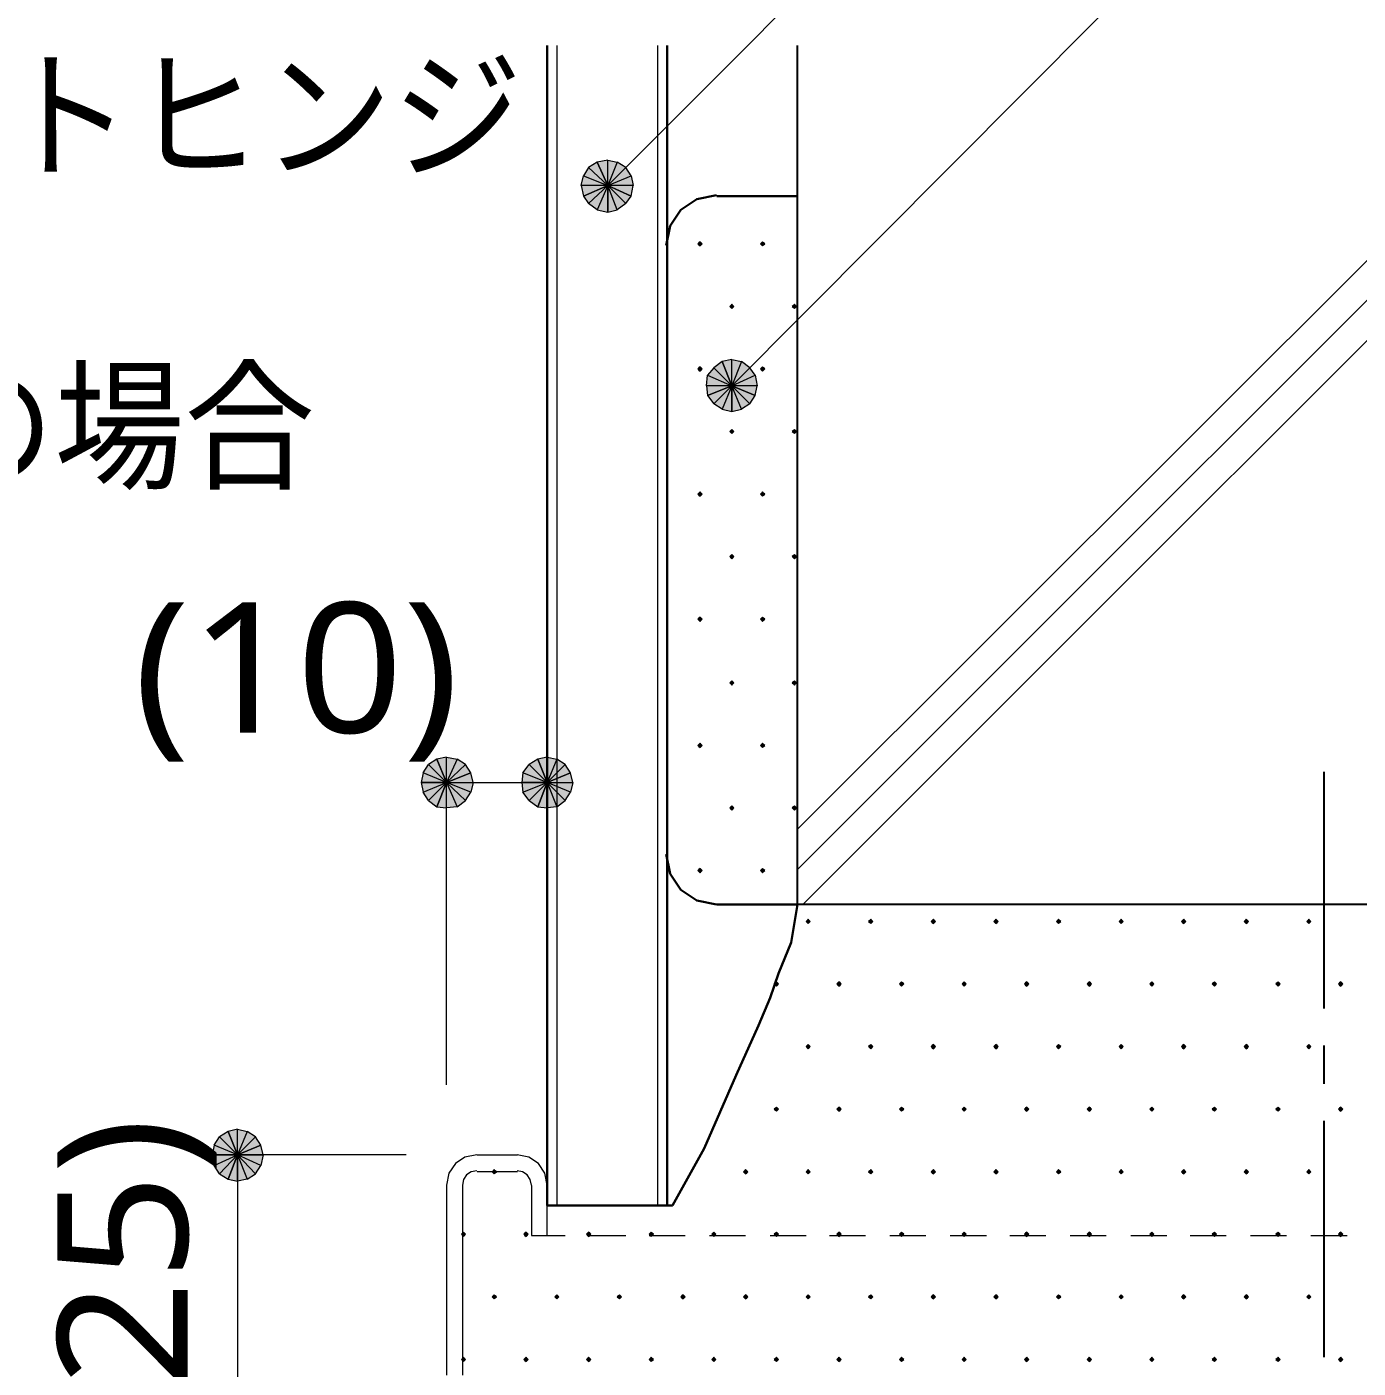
# Model space of a CAD drawing. Header units: millimetres. Extents: x 0 to 420, y 0 to 297.
# Drawn here: x 156.09 to 182.66, y 106.57 to 133.34 of the extents above; entities that cross this region are included whole.
import ezdxf
from ezdxf.enums import TextEntityAlignment as Align

# ---------------------------------------------------------------- set-up
doc = ezdxf.new("R2010")
doc.units = ezdxf.units.MM
doc.styles.add('kst32b', font='NotoSansJP-Variable.ttf')

msp = doc.modelspace()

# ---------------------------------------------------------------- hatches: boundary and pattern name
h = msp.add_hatch(color=7)
h.paths.add_polyline_path([(168.042, 130.535), (167.873, 130.641), (167.682, 130.175), (168.042, 130.535)])
h.paths.add_polyline_path([(167.873, 130.641), (167.682, 130.175), (167.682, 130.683), (167.873, 130.641)])
h.paths.add_polyline_path([(167.682, 130.175), (167.682, 130.683), (167.471, 130.641), (167.682, 130.175)])
h = msp.add_hatch(color=7)
h.paths.add_polyline_path([(167.301, 130.535), (167.196, 130.365), (167.682, 130.175), (167.301, 130.535)])
h.paths.add_polyline_path([(167.196, 130.365), (167.682, 130.175), (167.153, 130.175), (167.196, 130.365)])
h.paths.add_polyline_path([(167.682, 130.175), (167.153, 130.175), (167.196, 129.963), (167.682, 130.175)])
for points in [[(167.471, 130.641), (167.301, 130.535), (167.682, 130.175), (167.471, 130.641)], [(169.524, 129.053), (169.503, 129.032), (169.482, 129.011), (169.503, 128.99), (169.524, 128.968), (169.545, 128.99), (169.566, 129.011), (169.545, 129.032), (169.524, 129.053)], [(170.773, 129.053), (170.752, 129.032), (170.73, 129.011), (170.752, 128.99), (170.773, 128.968), (170.794, 128.99), (170.815, 129.011), (170.794, 129.032), (170.773, 129.053)], [(170.159, 127.804), (170.138, 127.783), (170.117, 127.762), (170.138, 127.741), (170.159, 127.72), (170.18, 127.741), (170.201, 127.762), (170.18, 127.783), (170.159, 127.804)], [(171.408, 127.804), (171.387, 127.783), (171.365, 127.762), (171.387, 127.741), (171.408, 127.72), (171.429, 127.741), (171.45, 127.762), (171.429, 127.783), (171.408, 127.804)], [(169.968, 126.661), (169.799, 126.534), (170.159, 126.175), (169.968, 126.661)], [(169.524, 126.555), (169.503, 126.534), (169.482, 126.513), (169.503, 126.492), (169.524, 126.471), (169.545, 126.492), (169.566, 126.513), (169.545, 126.534), (169.524, 126.555)], [(170.773, 126.555), (170.752, 126.534), (170.73, 126.513), (170.752, 126.492), (170.773, 126.471), (170.794, 126.492), (170.815, 126.513), (170.794, 126.534), (170.773, 126.555)], [(170.159, 125.307), (170.138, 125.285), (170.117, 125.264), (170.138, 125.243), (170.159, 125.222), (170.18, 125.243), (170.201, 125.264), (170.18, 125.285), (170.159, 125.307)], [(171.408, 125.307), (171.387, 125.285), (171.365, 125.264), (171.387, 125.243), (171.408, 125.222), (171.429, 125.243), (171.45, 125.264), (171.429, 125.285), (171.408, 125.307)], [(169.524, 124.058), (169.503, 124.037), (169.482, 124.015), (169.503, 123.994), (169.524, 123.973), (169.545, 123.994), (169.566, 124.015), (169.545, 124.037), (169.524, 124.058)], [(170.773, 124.058), (170.752, 124.037), (170.73, 124.015), (170.752, 123.994), (170.773, 123.973), (170.794, 123.994), (170.815, 124.015), (170.794, 124.037), (170.773, 124.058)], [(170.159, 122.809), (170.138, 122.788), (170.117, 122.767), (170.138, 122.746), (170.159, 122.724), (170.18, 122.746), (170.201, 122.767), (170.18, 122.788), (170.159, 122.809)], [(171.408, 122.809), (171.387, 122.788), (171.365, 122.767), (171.387, 122.746), (171.408, 122.724), (171.429, 122.746), (171.45, 122.767), (171.429, 122.788), (171.408, 122.809)], [(169.524, 121.56), (169.503, 121.539), (169.482, 121.518), (169.503, 121.497), (169.524, 121.475), (169.545, 121.497), (169.566, 121.518), (169.545, 121.539), (169.524, 121.56)], [(170.773, 121.56), (170.752, 121.539), (170.73, 121.518), (170.752, 121.497), (170.773, 121.475), (170.794, 121.497), (170.815, 121.518), (170.794, 121.539), (170.773, 121.56)], [(170.159, 120.29), (170.138, 120.269), (170.117, 120.248), (170.138, 120.227), (170.159, 120.205), (170.18, 120.227), (170.201, 120.248), (170.18, 120.269), (170.159, 120.29)], [(171.408, 120.29), (171.387, 120.269), (171.365, 120.248), (171.387, 120.227), (171.408, 120.205), (171.429, 120.227), (171.45, 120.248), (171.429, 120.269), (171.408, 120.29)], [(169.524, 119.041), (169.503, 119.02), (169.482, 118.999), (169.503, 118.978), (169.524, 118.957), (169.545, 118.978), (169.566, 118.999), (169.545, 119.02), (169.524, 119.041)], [(170.773, 119.041), (170.752, 119.02), (170.73, 118.999), (170.752, 118.978), (170.773, 118.957), (170.794, 118.978), (170.815, 118.999), (170.794, 119.02), (170.773, 119.041)], [(164.952, 118.449), (164.846, 118.618), (164.465, 118.258), (164.952, 118.449)], [(166.942, 118.449), (166.836, 118.618), (166.476, 118.258), (166.942, 118.449)], [(170.159, 117.792), (170.138, 117.771), (170.117, 117.75), (170.138, 117.729), (170.159, 117.708), (170.18, 117.729), (170.201, 117.75), (170.18, 117.771), (170.159, 117.792)], [(171.408, 117.792), (171.387, 117.771), (171.365, 117.75), (171.387, 117.729), (171.408, 117.708), (171.429, 117.729), (171.45, 117.75), (171.429, 117.771), (171.408, 117.792)], [(169.524, 116.544), (169.503, 116.522), (169.482, 116.501), (169.503, 116.48), (169.524, 116.459), (169.545, 116.48), (169.566, 116.501), (169.545, 116.522), (169.524, 116.544)], [(170.773, 116.544), (170.752, 116.522), (170.73, 116.501), (170.752, 116.48), (170.773, 116.459), (170.794, 116.48), (170.815, 116.501), (170.794, 116.522), (170.773, 116.544)], [(171.683, 115.528), (171.662, 115.506), (171.641, 115.485), (171.662, 115.464), (171.683, 115.443), (171.704, 115.464), (171.725, 115.485), (171.704, 115.506), (171.683, 115.528)], [(172.932, 115.528), (172.911, 115.506), (172.889, 115.485), (172.911, 115.464), (172.932, 115.443), (172.953, 115.464), (172.974, 115.485), (172.953, 115.506), (172.932, 115.528)], [(174.18, 115.528), (174.159, 115.506), (174.138, 115.485), (174.159, 115.464), (174.18, 115.443), (174.202, 115.464), (174.223, 115.485), (174.202, 115.506), (174.18, 115.528)], [(175.429, 115.528), (175.408, 115.506), (175.387, 115.485), (175.408, 115.464), (175.429, 115.443), (175.451, 115.464), (175.472, 115.485), (175.451, 115.506), (175.429, 115.528)], [(176.678, 115.528), (176.657, 115.506), (176.636, 115.485), (176.657, 115.464), (176.678, 115.443), (176.699, 115.464), (176.721, 115.485), (176.699, 115.506), (176.678, 115.528)], [(177.927, 115.528), (177.906, 115.506), (177.885, 115.485), (177.906, 115.464), (177.927, 115.443), (177.948, 115.464), (177.969, 115.485), (177.948, 115.506), (177.927, 115.528)], [(179.176, 115.528), (179.155, 115.506), (179.134, 115.485), (179.155, 115.464), (179.176, 115.443), (179.197, 115.464), (179.218, 115.485), (179.197, 115.506), (179.176, 115.528)], [(180.425, 115.528), (180.404, 115.506), (180.382, 115.485), (180.404, 115.464), (180.425, 115.443), (180.446, 115.464), (180.467, 115.485), (180.446, 115.506), (180.425, 115.528)], [(181.674, 115.528), (181.652, 115.506), (181.631, 115.485), (181.652, 115.464), (181.674, 115.443), (181.695, 115.464), (181.716, 115.485), (181.695, 115.506), (181.674, 115.528)], [(171.048, 114.279), (171.027, 114.258), (171.005, 114.237), (171.027, 114.215), (171.048, 114.194), (171.069, 114.215), (171.09, 114.237), (171.069, 114.258), (171.048, 114.279)], [(172.297, 114.279), (172.276, 114.258), (172.254, 114.237), (172.276, 114.215), (172.297, 114.194), (172.318, 114.215), (172.339, 114.237), (172.318, 114.258), (172.297, 114.279)], [(173.546, 114.279), (173.524, 114.258), (173.503, 114.237), (173.524, 114.215), (173.546, 114.194), (173.567, 114.215), (173.588, 114.237), (173.567, 114.258), (173.546, 114.279)], [(174.794, 114.279), (174.773, 114.258), (174.752, 114.237), (174.773, 114.215), (174.794, 114.194), (174.816, 114.215), (174.837, 114.237), (174.816, 114.258), (174.794, 114.279)], [(176.043, 114.279), (176.022, 114.258), (176.001, 114.237), (176.022, 114.215), (176.043, 114.194), (176.064, 114.215), (176.086, 114.237), (176.064, 114.258), (176.043, 114.279)], [(177.292, 114.279), (177.271, 114.258), (177.25, 114.237), (177.271, 114.215), (177.292, 114.194), (177.313, 114.215), (177.334, 114.237), (177.313, 114.258), (177.292, 114.279)], [(178.541, 114.279), (178.52, 114.258), (178.499, 114.237), (178.52, 114.215), (178.541, 114.194), (178.562, 114.215), (178.583, 114.237), (178.562, 114.258), (178.541, 114.279)], [(179.79, 114.279), (179.769, 114.258), (179.747, 114.237), (179.769, 114.215), (179.79, 114.194), (179.811, 114.215), (179.832, 114.237), (179.811, 114.258), (179.79, 114.279)], [(181.06, 114.279), (181.038, 114.258), (181.017, 114.237), (181.038, 114.215), (181.06, 114.194), (181.081, 114.215), (181.102, 114.237), (181.081, 114.258), (181.06, 114.279)], [(182.309, 114.279), (182.287, 114.258), (182.266, 114.237), (182.287, 114.215), (182.309, 114.194), (182.33, 114.215), (182.351, 114.237), (182.33, 114.258), (182.309, 114.279)], [(171.683, 113.03), (171.662, 113.009), (171.641, 112.988), (171.662, 112.966), (171.683, 112.945), (171.704, 112.966), (171.725, 112.988), (171.704, 113.009), (171.683, 113.03)], [(172.932, 113.03), (172.911, 113.009), (172.889, 112.988), (172.911, 112.966), (172.932, 112.945), (172.953, 112.966), (172.974, 112.988), (172.953, 113.009), (172.932, 113.03)], [(174.18, 113.03), (174.159, 113.009), (174.138, 112.988), (174.159, 112.966), (174.18, 112.945), (174.202, 112.966), (174.223, 112.988), (174.202, 113.009), (174.18, 113.03)], [(175.429, 113.03), (175.408, 113.009), (175.387, 112.988), (175.408, 112.966), (175.429, 112.945), (175.451, 112.966), (175.472, 112.988), (175.451, 113.009), (175.429, 113.03)], [(176.678, 113.03), (176.657, 113.009), (176.636, 112.988), (176.657, 112.966), (176.678, 112.945), (176.699, 112.966), (176.721, 112.988), (176.699, 113.009), (176.678, 113.03)], [(177.927, 113.03), (177.906, 113.009), (177.885, 112.988), (177.906, 112.966), (177.927, 112.945), (177.948, 112.966), (177.969, 112.988), (177.948, 113.009), (177.927, 113.03)], [(179.176, 113.03), (179.155, 113.009), (179.134, 112.988), (179.155, 112.966), (179.176, 112.945), (179.197, 112.966), (179.218, 112.988), (179.197, 113.009), (179.176, 113.03)], [(180.425, 113.03), (180.404, 113.009), (180.382, 112.988), (180.404, 112.966), (180.425, 112.945), (180.446, 112.966), (180.467, 112.988), (180.446, 113.009), (180.425, 113.03)], [(181.674, 113.03), (181.652, 113.009), (181.631, 112.988), (181.652, 112.966), (181.674, 112.945), (181.695, 112.966), (181.716, 112.988), (181.695, 113.009), (181.674, 113.03)], [(171.048, 111.781), (171.027, 111.76), (171.005, 111.739), (171.027, 111.718), (171.048, 111.696), (171.069, 111.718), (171.09, 111.739), (171.069, 111.76), (171.048, 111.781)], [(172.297, 111.781), (172.276, 111.76), (172.254, 111.739), (172.276, 111.718), (172.297, 111.696), (172.318, 111.718), (172.339, 111.739), (172.318, 111.76), (172.297, 111.781)], [(173.546, 111.781), (173.524, 111.76), (173.503, 111.739), (173.524, 111.718), (173.546, 111.696), (173.567, 111.718), (173.588, 111.739), (173.567, 111.76), (173.546, 111.781)], [(174.794, 111.781), (174.773, 111.76), (174.752, 111.739), (174.773, 111.718), (174.794, 111.696), (174.816, 111.718), (174.837, 111.739), (174.816, 111.76), (174.794, 111.781)], [(176.043, 111.781), (176.022, 111.76), (176.001, 111.739), (176.022, 111.718), (176.043, 111.696), (176.064, 111.718), (176.086, 111.739), (176.064, 111.76), (176.043, 111.781)], [(177.292, 111.781), (177.271, 111.76), (177.25, 111.739), (177.271, 111.718), (177.292, 111.696), (177.313, 111.718), (177.334, 111.739), (177.313, 111.76), (177.292, 111.781)], [(178.541, 111.781), (178.52, 111.76), (178.499, 111.739), (178.52, 111.718), (178.541, 111.696), (178.562, 111.718), (178.583, 111.739), (178.562, 111.76), (178.541, 111.781)], [(179.79, 111.781), (179.769, 111.76), (179.747, 111.739), (179.769, 111.718), (179.79, 111.696), (179.811, 111.718), (179.832, 111.739), (179.811, 111.76), (179.79, 111.781)], [(181.06, 111.781), (181.038, 111.76), (181.017, 111.739), (181.038, 111.718), (181.06, 111.696), (181.081, 111.718), (181.102, 111.739), (181.081, 111.76), (181.06, 111.781)], [(182.309, 111.781), (182.287, 111.76), (182.266, 111.739), (182.287, 111.718), (182.309, 111.696), (182.33, 111.718), (182.351, 111.739), (182.33, 111.76), (182.309, 111.781)], [(160.761, 111.019), (160.655, 111.188), (160.295, 110.829), (160.761, 111.019)], [(165.418, 110.532), (165.396, 110.511), (165.375, 110.49), (165.396, 110.469), (165.418, 110.448), (165.439, 110.469), (165.46, 110.49), (165.439, 110.511), (165.418, 110.532)], [(170.434, 110.532), (170.413, 110.511), (170.392, 110.49), (170.413, 110.469), (170.434, 110.448), (170.455, 110.469), (170.476, 110.49), (170.455, 110.511), (170.434, 110.532)], [(171.683, 110.532), (171.662, 110.511), (171.641, 110.49), (171.662, 110.469), (171.683, 110.448), (171.704, 110.469), (171.725, 110.49), (171.704, 110.511), (171.683, 110.532)], [(172.932, 110.532), (172.911, 110.511), (172.889, 110.49), (172.911, 110.469), (172.932, 110.448), (172.953, 110.469), (172.974, 110.49), (172.953, 110.511), (172.932, 110.532)], [(174.18, 110.532), (174.159, 110.511), (174.138, 110.49), (174.159, 110.469), (174.18, 110.448), (174.202, 110.469), (174.223, 110.49), (174.202, 110.511), (174.18, 110.532)], [(175.429, 110.532), (175.408, 110.511), (175.387, 110.49), (175.408, 110.469), (175.429, 110.448), (175.451, 110.469), (175.472, 110.49), (175.451, 110.511), (175.429, 110.532)], [(176.678, 110.532), (176.657, 110.511), (176.636, 110.49), (176.657, 110.469), (176.678, 110.448), (176.699, 110.469), (176.721, 110.49), (176.699, 110.511), (176.678, 110.532)], [(177.927, 110.532), (177.906, 110.511), (177.885, 110.49), (177.906, 110.469), (177.927, 110.448), (177.948, 110.469), (177.969, 110.49), (177.948, 110.511), (177.927, 110.532)], [(179.176, 110.532), (179.155, 110.511), (179.134, 110.49), (179.155, 110.469), (179.176, 110.448), (179.197, 110.469), (179.218, 110.49), (179.197, 110.511), (179.176, 110.532)], [(180.425, 110.532), (180.404, 110.511), (180.382, 110.49), (180.404, 110.469), (180.425, 110.448), (180.446, 110.469), (180.467, 110.49), (180.446, 110.511), (180.425, 110.532)], [(181.674, 110.532), (181.652, 110.511), (181.631, 110.49), (181.652, 110.469), (181.674, 110.448), (181.695, 110.469), (181.716, 110.49), (181.695, 110.511), (181.674, 110.532)], [(164.804, 109.284), (164.783, 109.262), (164.761, 109.241), (164.783, 109.22), (164.804, 109.199), (164.825, 109.22), (164.846, 109.241), (164.825, 109.262), (164.804, 109.284)], [(166.053, 109.284), (166.031, 109.262), (166.01, 109.241), (166.031, 109.22), (166.053, 109.199), (166.074, 109.22), (166.095, 109.241), (166.074, 109.262), (166.053, 109.284)], [(167.301, 109.284), (167.28, 109.262), (167.259, 109.241), (167.28, 109.22), (167.301, 109.199), (167.322, 109.22), (167.344, 109.241), (167.322, 109.262), (167.301, 109.284)], [(168.55, 109.284), (168.529, 109.262), (168.508, 109.241), (168.529, 109.22), (168.55, 109.199), (168.571, 109.22), (168.593, 109.241), (168.571, 109.262), (168.55, 109.284)], [(169.799, 109.284), (169.778, 109.262), (169.757, 109.241), (169.778, 109.22), (169.799, 109.199), (169.82, 109.22), (169.841, 109.241), (169.82, 109.262), (169.799, 109.284)], [(171.048, 109.284), (171.027, 109.262), (171.005, 109.241), (171.027, 109.22), (171.048, 109.199), (171.069, 109.22), (171.09, 109.241), (171.069, 109.262), (171.048, 109.284)], [(172.297, 109.284), (172.276, 109.262), (172.254, 109.241), (172.276, 109.22), (172.297, 109.199), (172.318, 109.22), (172.339, 109.241), (172.318, 109.262), (172.297, 109.284)], [(173.546, 109.284), (173.524, 109.262), (173.503, 109.241), (173.524, 109.22), (173.546, 109.199), (173.567, 109.22), (173.588, 109.241), (173.567, 109.262), (173.546, 109.284)], [(174.794, 109.284), (174.773, 109.262), (174.752, 109.241), (174.773, 109.22), (174.794, 109.199), (174.816, 109.22), (174.837, 109.241), (174.816, 109.262), (174.794, 109.284)], [(176.043, 109.284), (176.022, 109.262), (176.001, 109.241), (176.022, 109.22), (176.043, 109.199), (176.064, 109.22), (176.086, 109.241), (176.064, 109.262), (176.043, 109.284)], [(177.292, 109.284), (177.271, 109.262), (177.25, 109.241), (177.271, 109.22), (177.292, 109.199), (177.313, 109.22), (177.334, 109.241), (177.313, 109.262), (177.292, 109.284)], [(178.541, 109.284), (178.52, 109.262), (178.499, 109.241), (178.52, 109.22), (178.541, 109.199), (178.562, 109.22), (178.583, 109.241), (178.562, 109.262), (178.541, 109.284)], [(179.79, 109.284), (179.769, 109.262), (179.747, 109.241), (179.769, 109.22), (179.79, 109.199), (179.811, 109.22), (179.832, 109.241), (179.811, 109.262), (179.79, 109.284)], [(181.06, 109.284), (181.038, 109.262), (181.017, 109.241), (181.038, 109.22), (181.06, 109.199), (181.081, 109.22), (181.102, 109.241), (181.081, 109.262), (181.06, 109.284)], [(182.309, 109.284), (182.287, 109.262), (182.266, 109.241), (182.287, 109.22), (182.309, 109.199), (182.33, 109.22), (182.351, 109.241), (182.33, 109.262), (182.309, 109.284)], [(165.418, 108.035), (165.396, 108.013), (165.375, 107.992), (165.396, 107.971), (165.418, 107.95), (165.439, 107.971), (165.46, 107.992), (165.439, 108.013), (165.418, 108.035)], [(166.666, 108.035), (166.645, 108.013), (166.624, 107.992), (166.645, 107.971), (166.666, 107.95), (166.687, 107.971), (166.709, 107.992), (166.687, 108.013), (166.666, 108.035)], [(167.915, 108.035), (167.894, 108.013), (167.873, 107.992), (167.894, 107.971), (167.915, 107.95), (167.936, 107.971), (167.958, 107.992), (167.936, 108.013), (167.915, 108.035)], [(169.185, 108.035), (169.164, 108.013), (169.143, 107.992), (169.164, 107.971), (169.185, 107.95), (169.206, 107.971), (169.228, 107.992), (169.206, 108.013), (169.185, 108.035)], [(170.434, 108.035), (170.413, 108.013), (170.392, 107.992), (170.413, 107.971), (170.434, 107.95), (170.455, 107.971), (170.476, 107.992), (170.455, 108.013), (170.434, 108.035)], [(171.683, 108.035), (171.662, 108.013), (171.641, 107.992), (171.662, 107.971), (171.683, 107.95), (171.704, 107.971), (171.725, 107.992), (171.704, 108.013), (171.683, 108.035)], [(172.932, 108.035), (172.911, 108.013), (172.889, 107.992), (172.911, 107.971), (172.932, 107.95), (172.953, 107.971), (172.974, 107.992), (172.953, 108.013), (172.932, 108.035)], [(174.18, 108.035), (174.159, 108.013), (174.138, 107.992), (174.159, 107.971), (174.18, 107.95), (174.202, 107.971), (174.223, 107.992), (174.202, 108.013), (174.18, 108.035)], [(175.429, 108.035), (175.408, 108.013), (175.387, 107.992), (175.408, 107.971), (175.429, 107.95), (175.451, 107.971), (175.472, 107.992), (175.451, 108.013), (175.429, 108.035)], [(176.678, 108.035), (176.657, 108.013), (176.636, 107.992), (176.657, 107.971), (176.678, 107.95), (176.699, 107.971), (176.721, 107.992), (176.699, 108.013), (176.678, 108.035)], [(177.927, 108.035), (177.906, 108.013), (177.885, 107.992), (177.906, 107.971), (177.927, 107.95), (177.948, 107.971), (177.969, 107.992), (177.948, 108.013), (177.927, 108.035)], [(179.176, 108.035), (179.155, 108.013), (179.134, 107.992), (179.155, 107.971), (179.176, 107.95), (179.197, 107.971), (179.218, 107.992), (179.197, 108.013), (179.176, 108.035)], [(180.425, 108.035), (180.404, 108.013), (180.382, 107.992), (180.404, 107.971), (180.425, 107.95), (180.446, 107.971), (180.467, 107.992), (180.446, 108.013), (180.425, 108.035)], [(181.674, 108.035), (181.652, 108.013), (181.631, 107.992), (181.652, 107.971), (181.674, 107.95), (181.695, 107.971), (181.716, 107.992), (181.695, 108.013), (181.674, 108.035)], [(164.804, 106.786), (164.783, 106.765), (164.761, 106.743), (164.783, 106.722), (164.804, 106.701), (164.825, 106.722), (164.846, 106.743), (164.825, 106.765), (164.804, 106.786)], [(166.053, 106.786), (166.031, 106.765), (166.01, 106.743), (166.031, 106.722), (166.053, 106.701), (166.074, 106.722), (166.095, 106.743), (166.074, 106.765), (166.053, 106.786)], [(167.301, 106.786), (167.28, 106.765), (167.259, 106.743), (167.28, 106.722), (167.301, 106.701), (167.322, 106.722), (167.344, 106.743), (167.322, 106.765), (167.301, 106.786)], [(168.55, 106.786), (168.529, 106.765), (168.508, 106.743), (168.529, 106.722), (168.55, 106.701), (168.571, 106.722), (168.593, 106.743), (168.571, 106.765), (168.55, 106.786)], [(169.799, 106.786), (169.778, 106.765), (169.757, 106.743), (169.778, 106.722), (169.799, 106.701), (169.82, 106.722), (169.841, 106.743), (169.82, 106.765), (169.799, 106.786)], [(171.048, 106.786), (171.027, 106.765), (171.005, 106.743), (171.027, 106.722), (171.048, 106.701), (171.069, 106.722), (171.09, 106.743), (171.069, 106.765), (171.048, 106.786)], [(172.297, 106.786), (172.276, 106.765), (172.254, 106.743), (172.276, 106.722), (172.297, 106.701), (172.318, 106.722), (172.339, 106.743), (172.318, 106.765), (172.297, 106.786)], [(173.546, 106.786), (173.524, 106.765), (173.503, 106.743), (173.524, 106.722), (173.546, 106.701), (173.567, 106.722), (173.588, 106.743), (173.567, 106.765), (173.546, 106.786)], [(174.794, 106.786), (174.773, 106.765), (174.752, 106.743), (174.773, 106.722), (174.794, 106.701), (174.816, 106.722), (174.837, 106.743), (174.816, 106.765), (174.794, 106.786)], [(176.043, 106.786), (176.022, 106.765), (176.001, 106.743), (176.022, 106.722), (176.043, 106.701), (176.064, 106.722), (176.086, 106.743), (176.064, 106.765), (176.043, 106.786)], [(177.292, 106.786), (177.271, 106.765), (177.25, 106.743), (177.271, 106.722), (177.292, 106.701), (177.313, 106.722), (177.334, 106.743), (177.313, 106.765), (177.292, 106.786)], [(178.541, 106.786), (178.52, 106.765), (178.499, 106.743), (178.52, 106.722), (178.541, 106.701), (178.562, 106.722), (178.583, 106.743), (178.562, 106.765), (178.541, 106.786)], [(179.79, 106.786), (179.769, 106.765), (179.747, 106.743), (179.769, 106.722), (179.79, 106.701), (179.811, 106.722), (179.832, 106.743), (179.811, 106.765), (179.79, 106.786)], [(181.06, 106.786), (181.038, 106.765), (181.017, 106.743), (181.038, 106.722), (181.06, 106.701), (181.081, 106.722), (181.102, 106.743), (181.081, 106.765), (181.06, 106.786)], [(182.309, 106.786), (182.287, 106.765), (182.266, 106.743), (182.287, 106.722), (182.309, 106.701), (182.33, 106.722), (182.351, 106.743), (182.33, 106.765), (182.309, 106.786)]]:
    msp.add_hatch(color=7).paths.add_polyline_path(points)
h = msp.add_hatch(color=7)
h.paths.add_polyline_path([(168.148, 129.963), (168.19, 130.175), (167.682, 130.175), (168.148, 129.963)])
h.paths.add_polyline_path([(168.19, 130.175), (167.682, 130.175), (168.148, 130.365), (168.19, 130.175)])
h.paths.add_polyline_path([(167.682, 130.175), (168.148, 130.365), (168.042, 130.535), (167.682, 130.175)])
h = msp.add_hatch(color=7)
h.paths.add_polyline_path([(167.196, 129.963), (167.301, 129.815), (167.682, 130.175), (167.196, 129.963)])
h.paths.add_polyline_path([(167.301, 129.815), (167.682, 130.175), (167.471, 129.688), (167.301, 129.815)])
h.paths.add_polyline_path([(167.682, 130.175), (167.471, 129.688), (167.682, 129.646), (167.682, 130.175)])
h = msp.add_hatch(color=7)
h.paths.add_polyline_path([(167.682, 129.646), (167.873, 129.688), (167.682, 130.175), (167.682, 129.646)])
h.paths.add_polyline_path([(167.873, 129.688), (167.682, 130.175), (168.042, 129.815), (167.873, 129.688)])
h.paths.add_polyline_path([(167.682, 130.175), (168.042, 129.815), (168.148, 129.963), (167.682, 130.175)])
h = msp.add_hatch(color=7)
h.paths.add_polyline_path([(170.519, 126.534), (170.349, 126.661), (170.159, 126.175), (170.519, 126.534)])
h.paths.add_polyline_path([(170.349, 126.661), (170.159, 126.175), (170.159, 126.704), (170.349, 126.661)])
h.paths.add_polyline_path([(170.159, 126.175), (170.159, 126.704), (169.968, 126.661), (170.159, 126.175)])
h = msp.add_hatch(color=7)
h.paths.add_polyline_path([(169.799, 126.534), (169.672, 126.386), (170.159, 126.175), (169.799, 126.534)])
h.paths.add_polyline_path([(169.672, 126.386), (170.159, 126.175), (169.651, 126.175), (169.672, 126.386)])
h.paths.add_polyline_path([(170.159, 126.175), (169.651, 126.175), (169.672, 125.984), (170.159, 126.175)])
h = msp.add_hatch(color=7)
h.paths.add_polyline_path([(170.625, 125.984), (170.667, 126.175), (170.159, 126.175), (170.625, 125.984)])
h.paths.add_polyline_path([(170.667, 126.175), (170.159, 126.175), (170.625, 126.386), (170.667, 126.175)])
h.paths.add_polyline_path([(170.159, 126.175), (170.625, 126.386), (170.519, 126.534), (170.159, 126.175)])
h = msp.add_hatch(color=7)
h.paths.add_polyline_path([(169.672, 125.984), (169.799, 125.815), (170.159, 126.175), (169.672, 125.984)])
h.paths.add_polyline_path([(169.799, 125.815), (170.159, 126.175), (169.968, 125.709), (169.799, 125.815)])
h.paths.add_polyline_path([(170.159, 126.175), (169.968, 125.709), (170.159, 125.667), (170.159, 126.175)])
h = msp.add_hatch(color=7)
h.paths.add_polyline_path([(170.159, 125.667), (170.349, 125.709), (170.159, 126.175), (170.159, 125.667)])
h.paths.add_polyline_path([(170.349, 125.709), (170.159, 126.175), (170.519, 125.815), (170.349, 125.709)])
h.paths.add_polyline_path([(170.159, 126.175), (170.519, 125.815), (170.625, 125.984), (170.159, 126.175)])
h = msp.add_hatch(color=7)
h.paths.add_polyline_path([(164.275, 118.724), (164.105, 118.618), (164.465, 118.258), (164.275, 118.724)])
h.paths.add_polyline_path([(164.105, 118.618), (164.465, 118.258), (163.999, 118.449), (164.105, 118.618)])
h.paths.add_polyline_path([(164.465, 118.258), (163.999, 118.449), (163.957, 118.258), (164.465, 118.258)])
h = msp.add_hatch(color=7)
h.paths.add_polyline_path([(164.846, 118.618), (164.677, 118.724), (164.465, 118.258), (164.846, 118.618)])
h.paths.add_polyline_path([(164.677, 118.724), (164.465, 118.258), (164.465, 118.766), (164.677, 118.724)])
h.paths.add_polyline_path([(164.465, 118.258), (164.465, 118.766), (164.275, 118.724), (164.465, 118.258)])
h = msp.add_hatch(color=7)
h.paths.add_polyline_path([(166.285, 118.724), (166.116, 118.618), (166.476, 118.258), (166.285, 118.724)])
h.paths.add_polyline_path([(166.116, 118.618), (166.476, 118.258), (165.989, 118.449), (166.116, 118.618)])
h.paths.add_polyline_path([(166.476, 118.258), (165.989, 118.449), (165.968, 118.258), (166.476, 118.258)])
h = msp.add_hatch(color=7)
h.paths.add_polyline_path([(166.836, 118.618), (166.666, 118.724), (166.476, 118.258), (166.836, 118.618)])
h.paths.add_polyline_path([(166.666, 118.724), (166.476, 118.258), (166.476, 118.766), (166.666, 118.724)])
h.paths.add_polyline_path([(166.476, 118.258), (166.476, 118.766), (166.285, 118.724), (166.476, 118.258)])
h = msp.add_hatch(color=7)
h.paths.add_polyline_path([(164.846, 117.898), (164.952, 118.068), (164.465, 118.258), (164.846, 117.898)])
h.paths.add_polyline_path([(164.952, 118.068), (164.465, 118.258), (164.994, 118.258), (164.952, 118.068)])
h.paths.add_polyline_path([(164.465, 118.258), (164.994, 118.258), (164.952, 118.449), (164.465, 118.258)])
h = msp.add_hatch(color=7)
h.paths.add_polyline_path([(166.836, 117.898), (166.942, 118.068), (166.476, 118.258), (166.836, 117.898)])
h.paths.add_polyline_path([(166.942, 118.068), (166.476, 118.258), (166.984, 118.258), (166.942, 118.068)])
h.paths.add_polyline_path([(166.476, 118.258), (166.984, 118.258), (166.942, 118.449), (166.476, 118.258)])
h = msp.add_hatch(color=7)
h.paths.add_polyline_path([(163.957, 118.258), (163.999, 118.068), (164.465, 118.258), (163.957, 118.258)])
h.paths.add_polyline_path([(163.999, 118.068), (164.465, 118.258), (164.105, 117.898), (163.999, 118.068)])
h.paths.add_polyline_path([(164.465, 118.258), (164.105, 117.898), (164.275, 117.771), (164.465, 118.258)])
h = msp.add_hatch(color=7)
h.paths.add_polyline_path([(164.275, 117.771), (164.465, 117.75), (164.465, 118.258), (164.275, 117.771)])
h.paths.add_polyline_path([(164.465, 117.75), (164.465, 118.258), (164.677, 117.771), (164.465, 117.75)])
h.paths.add_polyline_path([(164.465, 118.258), (164.677, 117.771), (164.846, 117.898), (164.465, 118.258)])
h = msp.add_hatch(color=7)
h.paths.add_polyline_path([(165.968, 118.258), (165.989, 118.068), (166.476, 118.258), (165.968, 118.258)])
h.paths.add_polyline_path([(165.989, 118.068), (166.476, 118.258), (166.116, 117.898), (165.989, 118.068)])
h.paths.add_polyline_path([(166.476, 118.258), (166.116, 117.898), (166.285, 117.771), (166.476, 118.258)])
h = msp.add_hatch(color=7)
h.paths.add_polyline_path([(166.285, 117.771), (166.476, 117.75), (166.476, 118.258), (166.285, 117.771)])
h.paths.add_polyline_path([(166.476, 117.75), (166.476, 118.258), (166.666, 117.771), (166.476, 117.75)])
h.paths.add_polyline_path([(166.476, 118.258), (166.666, 117.771), (166.836, 117.898), (166.476, 118.258)])
h = msp.add_hatch(color=7)
h.paths.add_polyline_path([(160.105, 111.294), (159.935, 111.188), (160.295, 110.829), (160.105, 111.294)])
h.paths.add_polyline_path([(159.935, 111.188), (160.295, 110.829), (159.829, 111.019), (159.935, 111.188)])
h.paths.add_polyline_path([(160.295, 110.829), (159.829, 111.019), (159.787, 110.829), (160.295, 110.829)])
h = msp.add_hatch(color=7)
h.paths.add_polyline_path([(160.655, 111.188), (160.486, 111.294), (160.295, 110.829), (160.655, 111.188)])
h.paths.add_polyline_path([(160.486, 111.294), (160.295, 110.829), (160.295, 111.337), (160.486, 111.294)])
h.paths.add_polyline_path([(160.295, 110.829), (160.295, 111.337), (160.105, 111.294), (160.295, 110.829)])
h = msp.add_hatch(color=7)
h.paths.add_polyline_path([(160.655, 110.448), (160.761, 110.617), (160.295, 110.829), (160.655, 110.448)])
h.paths.add_polyline_path([(160.761, 110.617), (160.295, 110.829), (160.803, 110.829), (160.761, 110.617)])
h.paths.add_polyline_path([(160.295, 110.829), (160.803, 110.829), (160.761, 111.019), (160.295, 110.829)])
h = msp.add_hatch(color=7)
h.paths.add_polyline_path([(159.787, 110.829), (159.829, 110.617), (160.295, 110.829), (159.787, 110.829)])
h.paths.add_polyline_path([(159.829, 110.617), (160.295, 110.829), (159.935, 110.448), (159.829, 110.617)])
h.paths.add_polyline_path([(160.295, 110.829), (159.935, 110.448), (160.105, 110.342), (160.295, 110.829)])
h = msp.add_hatch(color=7)
h.paths.add_polyline_path([(160.105, 110.342), (160.295, 110.3), (160.295, 110.829), (160.105, 110.342)])
h.paths.add_polyline_path([(160.295, 110.3), (160.295, 110.829), (160.486, 110.342), (160.295, 110.3)])
h.paths.add_polyline_path([(160.295, 110.829), (160.486, 110.342), (160.655, 110.448), (160.295, 110.829)])

# ---------------------------------------------------------------- linework, layer by layer
at = {"lineweight": 13}
for points in [[(167.682, 130.175), (180.107, 142.621)], [(170.159, 126.175), (181.801, 137.88)], [(166.666, 132.969), (166.666, 109.813)], [(168.677, 132.969), (168.677, 109.813)], [(187.918, 132.969), (171.471, 116.522)], [(187.135, 132.969), (171.471, 117.327)], [(188.722, 132.969), (171.577, 115.824)], [(164.465, 112.226), (164.465, 118.258)], [(164.465, 118.258), (166.476, 118.258)], [(163.661, 110.829), (160.295, 110.829)], [(160.295, 110.829), (160.295, 105.812)], [(165.068, 110.829), (164.833, 110.781), (164.642, 110.652), (164.512, 110.46), (164.465, 110.225)], [(165.079, 110.829), (165.883, 110.829)], [(166.476, 110.225), (166.428, 110.46), (166.299, 110.652), (166.107, 110.781), (165.873, 110.829)], [(165.068, 110.511), (164.957, 110.489), (164.866, 110.427), (164.805, 110.337), (164.783, 110.225)], [(165.883, 110.49), (165.079, 110.49)], [(166.158, 110.225), (166.136, 110.337), (166.075, 110.427), (165.984, 110.489), (165.873, 110.511)], [(164.465, 110.215), (164.465, 106.426)], [(164.783, 110.215), (164.783, 106.426)], [(166.158, 110.215), (166.158, 109.22), (166.476, 109.22), (166.476, 110.215)], [(166.476, 109.22), (166.836, 109.22)], [(167.322, 109.22), (168.042, 109.22)], [(168.508, 109.22), (169.228, 109.22)], [(169.714, 109.22), (170.434, 109.22)], [(170.921, 109.22), (171.641, 109.22)], [(172.106, 109.22), (172.826, 109.22)], [(173.313, 109.22), (174.032, 109.22)], [(174.519, 109.22), (175.239, 109.22)], [(175.704, 109.22), (176.424, 109.22)], [(176.911, 109.22), (177.631, 109.22)], [(178.118, 109.22), (178.837, 109.22)], [(179.303, 109.22), (180.022, 109.22)], [(180.509, 109.22), (181.229, 109.22)], [(181.716, 109.22), (182.436, 109.22)]]:
    msp.add_lwpolyline(points, dxfattribs=at)
at = {"lineweight": 30}
for points in [[(166.476, 132.969), (166.476, 109.813), (168.868, 109.813)], [(168.868, 132.969), (168.868, 109.813)], [(169.852, 129.984), (169.461, 129.905), (169.141, 129.69), (168.926, 129.37), (168.847, 128.979)], [(169.862, 129.963), (171.471, 129.963)], [(168.847, 116.829), (168.926, 116.438), (169.141, 116.118), (169.461, 115.903), (169.852, 115.824)], [(171.471, 115.824), (171.344, 115.062), (171.09, 114.448), (170.921, 113.961), (170.688, 113.411), (170.244, 112.416), (169.609, 110.956), (168.974, 109.813), (168.868, 109.813)], [(169.862, 115.824), (171.471, 115.824)]]:
    msp.add_lwpolyline(points, dxfattribs=at)
at = {"lineweight": 25}
for points in [[(191.474, 132.969), (191.474, 115.824), (171.471, 115.824), (171.471, 132.969)], [(181.97, 118.47), (181.97, 113.75)], [(181.97, 113.009), (181.97, 112.247)], [(181.97, 111.506), (181.97, 106.786)]]:
    msp.add_lwpolyline(points, dxfattribs=at)
at = {"lineweight": 0}
for points in [[(167.682, 130.175), (167.682, 130.683), (167.471, 130.641)], [(167.873, 130.641), (167.682, 130.175), (167.682, 130.683)], [(167.301, 130.535), (167.196, 130.365), (167.682, 130.175)], [(167.471, 130.641), (167.301, 130.535), (167.682, 130.175)], [(168.042, 130.535), (167.873, 130.641), (167.682, 130.175)], [(167.682, 130.175), (168.148, 130.365), (168.042, 130.535)], [(167.196, 130.365), (167.682, 130.175), (167.153, 130.175)], [(167.682, 130.175), (167.153, 130.175), (167.196, 129.963)], [(167.196, 129.963), (167.301, 129.815), (167.682, 130.175)], [(167.301, 129.815), (167.682, 130.175), (167.471, 129.688)], [(167.682, 130.175), (167.471, 129.688), (167.682, 129.646)], [(168.19, 130.175), (167.682, 130.175), (168.148, 130.365)], [(167.682, 129.646), (167.873, 129.688), (167.682, 130.175)], [(167.873, 129.688), (167.682, 130.175), (168.042, 129.815)], [(167.682, 130.175), (168.042, 129.815), (168.148, 129.963)], [(168.148, 129.963), (168.19, 130.175), (167.682, 130.175)], [(169.524, 129.053), (169.503, 129.032), (169.482, 129.011), (169.503, 128.99), (169.524, 128.968), (169.545, 128.99), (169.566, 129.011), (169.545, 129.032)], [(170.773, 129.053), (170.752, 129.032), (170.73, 129.011), (170.752, 128.99), (170.773, 128.968), (170.794, 128.99), (170.815, 129.011), (170.794, 129.032)], [(170.159, 127.804), (170.138, 127.783), (170.117, 127.762), (170.138, 127.741), (170.159, 127.72), (170.18, 127.741), (170.201, 127.762), (170.18, 127.783)], [(171.408, 127.804), (171.387, 127.783), (171.365, 127.762), (171.387, 127.741), (171.408, 127.72), (171.429, 127.741), (171.45, 127.762), (171.429, 127.783)], [(169.968, 126.661), (169.799, 126.534), (170.159, 126.175)], [(170.159, 126.175), (170.159, 126.704), (169.968, 126.661)], [(170.349, 126.661), (170.159, 126.175), (170.159, 126.704)], [(170.519, 126.534), (170.349, 126.661), (170.159, 126.175)], [(169.524, 126.555), (169.503, 126.534), (169.482, 126.513), (169.503, 126.492), (169.524, 126.471), (169.545, 126.492), (169.566, 126.513), (169.545, 126.534)], [(169.672, 126.386), (170.159, 126.175), (169.651, 126.175)], [(169.799, 126.534), (169.672, 126.386), (170.159, 126.175)], [(170.159, 126.175), (170.625, 126.386), (170.519, 126.534)], [(170.667, 126.175), (170.159, 126.175), (170.625, 126.386)], [(170.773, 126.555), (170.752, 126.534), (170.73, 126.513), (170.752, 126.492), (170.773, 126.471), (170.794, 126.492), (170.815, 126.513), (170.794, 126.534)], [(170.159, 126.175), (169.651, 126.175), (169.672, 125.984)], [(169.672, 125.984), (169.799, 125.815), (170.159, 126.175)], [(169.799, 125.815), (170.159, 126.175), (169.968, 125.709)], [(170.159, 126.175), (169.968, 125.709), (170.159, 125.667)], [(170.159, 125.667), (170.349, 125.709), (170.159, 126.175)], [(170.349, 125.709), (170.159, 126.175), (170.519, 125.815)], [(170.159, 126.175), (170.519, 125.815), (170.625, 125.984)], [(170.625, 125.984), (170.667, 126.175), (170.159, 126.175)], [(170.159, 125.307), (170.138, 125.285), (170.117, 125.264), (170.138, 125.243), (170.159, 125.222), (170.18, 125.243), (170.201, 125.264), (170.18, 125.285)], [(171.408, 125.307), (171.387, 125.285), (171.365, 125.264), (171.387, 125.243), (171.408, 125.222), (171.429, 125.243), (171.45, 125.264), (171.429, 125.285)], [(169.524, 124.058), (169.503, 124.037), (169.482, 124.015), (169.503, 123.994), (169.524, 123.973), (169.545, 123.994), (169.566, 124.015), (169.545, 124.037)], [(170.773, 124.058), (170.752, 124.037), (170.73, 124.015), (170.752, 123.994), (170.773, 123.973), (170.794, 123.994), (170.815, 124.015), (170.794, 124.037)], [(170.159, 122.809), (170.138, 122.788), (170.117, 122.767), (170.138, 122.746), (170.159, 122.724), (170.18, 122.746), (170.201, 122.767), (170.18, 122.788)], [(171.408, 122.809), (171.387, 122.788), (171.365, 122.767), (171.387, 122.746), (171.408, 122.724), (171.429, 122.746), (171.45, 122.767), (171.429, 122.788)], [(169.524, 121.56), (169.503, 121.539), (169.482, 121.518), (169.503, 121.497), (169.524, 121.475), (169.545, 121.497), (169.566, 121.518), (169.545, 121.539)], [(170.773, 121.56), (170.752, 121.539), (170.73, 121.518), (170.752, 121.497), (170.773, 121.475), (170.794, 121.497), (170.815, 121.518), (170.794, 121.539)], [(170.159, 120.29), (170.138, 120.269), (170.117, 120.248), (170.138, 120.227), (170.159, 120.205), (170.18, 120.227), (170.201, 120.248), (170.18, 120.269)], [(171.408, 120.29), (171.387, 120.269), (171.365, 120.248), (171.387, 120.227), (171.408, 120.205), (171.429, 120.227), (171.45, 120.248), (171.429, 120.269)], [(169.524, 119.041), (169.503, 119.02), (169.482, 118.999), (169.503, 118.978), (169.524, 118.957), (169.545, 118.978), (169.566, 118.999), (169.545, 119.02)], [(170.773, 119.041), (170.752, 119.02), (170.73, 118.999), (170.752, 118.978), (170.773, 118.957), (170.794, 118.978), (170.815, 118.999), (170.794, 119.02)], [(164.105, 118.618), (164.465, 118.258), (163.999, 118.449)], [(164.275, 118.724), (164.105, 118.618), (164.465, 118.258)], [(164.465, 118.258), (164.465, 118.766), (164.275, 118.724)], [(164.677, 118.724), (164.465, 118.258), (164.465, 118.766)], [(164.846, 118.618), (164.677, 118.724), (164.465, 118.258)], [(164.952, 118.449), (164.846, 118.618), (164.465, 118.258)], [(166.116, 118.618), (166.476, 118.258), (165.989, 118.449)], [(166.285, 118.724), (166.116, 118.618), (166.476, 118.258)], [(166.476, 118.258), (166.476, 118.766), (166.285, 118.724)], [(166.666, 118.724), (166.476, 118.258), (166.476, 118.766)], [(166.836, 118.618), (166.666, 118.724), (166.476, 118.258)], [(166.942, 118.449), (166.836, 118.618), (166.476, 118.258)], [(164.465, 118.258), (163.999, 118.449), (163.957, 118.258)], [(164.465, 118.258), (164.994, 118.258), (164.952, 118.449)], [(166.476, 118.258), (165.989, 118.449), (165.968, 118.258)], [(166.476, 118.258), (166.984, 118.258), (166.942, 118.449)], [(163.957, 118.258), (163.999, 118.068), (164.465, 118.258)], [(163.999, 118.068), (164.465, 118.258), (164.105, 117.898)], [(164.465, 118.258), (164.105, 117.898), (164.275, 117.771)], [(164.275, 117.771), (164.465, 117.75), (164.465, 118.258)], [(164.465, 117.75), (164.465, 118.258), (164.677, 117.771)], [(164.465, 118.258), (164.677, 117.771), (164.846, 117.898)], [(164.846, 117.898), (164.952, 118.068), (164.465, 118.258)], [(164.952, 118.068), (164.465, 118.258), (164.994, 118.258)], [(165.968, 118.258), (165.989, 118.068), (166.476, 118.258)], [(165.989, 118.068), (166.476, 118.258), (166.116, 117.898)], [(166.476, 118.258), (166.116, 117.898), (166.285, 117.771)], [(166.285, 117.771), (166.476, 117.75), (166.476, 118.258)], [(166.476, 117.75), (166.476, 118.258), (166.666, 117.771)], [(166.476, 118.258), (166.666, 117.771), (166.836, 117.898)], [(166.836, 117.898), (166.942, 118.068), (166.476, 118.258)], [(166.942, 118.068), (166.476, 118.258), (166.984, 118.258)], [(170.159, 117.792), (170.138, 117.771), (170.117, 117.75), (170.138, 117.729), (170.159, 117.708), (170.18, 117.729), (170.201, 117.75), (170.18, 117.771)], [(171.408, 117.792), (171.387, 117.771), (171.365, 117.75), (171.387, 117.729), (171.408, 117.708), (171.429, 117.729), (171.45, 117.75), (171.429, 117.771)], [(169.524, 116.544), (169.503, 116.522), (169.482, 116.501), (169.503, 116.48), (169.524, 116.459), (169.545, 116.48), (169.566, 116.501), (169.545, 116.522)], [(170.773, 116.544), (170.752, 116.522), (170.73, 116.501), (170.752, 116.48), (170.773, 116.459), (170.794, 116.48), (170.815, 116.501), (170.794, 116.522)], [(171.683, 115.528), (171.662, 115.506), (171.641, 115.485), (171.662, 115.464), (171.683, 115.443), (171.704, 115.464), (171.725, 115.485), (171.704, 115.506)], [(172.932, 115.528), (172.911, 115.506), (172.889, 115.485), (172.911, 115.464), (172.932, 115.443), (172.953, 115.464), (172.974, 115.485), (172.953, 115.506)], [(174.18, 115.528), (174.159, 115.506), (174.138, 115.485), (174.159, 115.464), (174.18, 115.443), (174.202, 115.464), (174.223, 115.485), (174.202, 115.506)], [(175.429, 115.528), (175.408, 115.506), (175.387, 115.485), (175.408, 115.464), (175.429, 115.443), (175.451, 115.464), (175.472, 115.485), (175.451, 115.506)], [(176.678, 115.528), (176.657, 115.506), (176.636, 115.485), (176.657, 115.464), (176.678, 115.443), (176.699, 115.464), (176.721, 115.485), (176.699, 115.506)], [(177.927, 115.528), (177.906, 115.506), (177.885, 115.485), (177.906, 115.464), (177.927, 115.443), (177.948, 115.464), (177.969, 115.485), (177.948, 115.506)], [(179.176, 115.528), (179.155, 115.506), (179.134, 115.485), (179.155, 115.464), (179.176, 115.443), (179.197, 115.464), (179.218, 115.485), (179.197, 115.506)], [(180.425, 115.528), (180.404, 115.506), (180.382, 115.485), (180.404, 115.464), (180.425, 115.443), (180.446, 115.464), (180.467, 115.485), (180.446, 115.506)], [(181.674, 115.528), (181.652, 115.506), (181.631, 115.485), (181.652, 115.464), (181.674, 115.443), (181.695, 115.464), (181.716, 115.485), (181.695, 115.506)], [(171.048, 114.279), (171.027, 114.258), (171.005, 114.237), (171.027, 114.215), (171.048, 114.194), (171.069, 114.215), (171.09, 114.237), (171.069, 114.258)], [(172.297, 114.279), (172.276, 114.258), (172.254, 114.237), (172.276, 114.215), (172.297, 114.194), (172.318, 114.215), (172.339, 114.237), (172.318, 114.258)], [(173.546, 114.279), (173.524, 114.258), (173.503, 114.237), (173.524, 114.215), (173.546, 114.194), (173.567, 114.215), (173.588, 114.237), (173.567, 114.258)], [(174.794, 114.279), (174.773, 114.258), (174.752, 114.237), (174.773, 114.215), (174.794, 114.194), (174.816, 114.215), (174.837, 114.237), (174.816, 114.258)], [(176.043, 114.279), (176.022, 114.258), (176.001, 114.237), (176.022, 114.215), (176.043, 114.194), (176.064, 114.215), (176.086, 114.237), (176.064, 114.258)], [(177.292, 114.279), (177.271, 114.258), (177.25, 114.237), (177.271, 114.215), (177.292, 114.194), (177.313, 114.215), (177.334, 114.237), (177.313, 114.258)], [(178.541, 114.279), (178.52, 114.258), (178.499, 114.237), (178.52, 114.215), (178.541, 114.194), (178.562, 114.215), (178.583, 114.237), (178.562, 114.258)], [(179.79, 114.279), (179.769, 114.258), (179.747, 114.237), (179.769, 114.215), (179.79, 114.194), (179.811, 114.215), (179.832, 114.237), (179.811, 114.258)], [(181.06, 114.279), (181.038, 114.258), (181.017, 114.237), (181.038, 114.215), (181.06, 114.194), (181.081, 114.215), (181.102, 114.237), (181.081, 114.258)], [(182.309, 114.279), (182.287, 114.258), (182.266, 114.237), (182.287, 114.215), (182.309, 114.194), (182.33, 114.215), (182.351, 114.237), (182.33, 114.258)], [(171.683, 113.03), (171.662, 113.009), (171.641, 112.988), (171.662, 112.966), (171.683, 112.945), (171.704, 112.966), (171.725, 112.988), (171.704, 113.009)], [(172.932, 113.03), (172.911, 113.009), (172.889, 112.988), (172.911, 112.966), (172.932, 112.945), (172.953, 112.966), (172.974, 112.988), (172.953, 113.009)], [(174.18, 113.03), (174.159, 113.009), (174.138, 112.988), (174.159, 112.966), (174.18, 112.945), (174.202, 112.966), (174.223, 112.988), (174.202, 113.009)], [(175.429, 113.03), (175.408, 113.009), (175.387, 112.988), (175.408, 112.966), (175.429, 112.945), (175.451, 112.966), (175.472, 112.988), (175.451, 113.009)], [(176.678, 113.03), (176.657, 113.009), (176.636, 112.988), (176.657, 112.966), (176.678, 112.945), (176.699, 112.966), (176.721, 112.988), (176.699, 113.009)], [(177.927, 113.03), (177.906, 113.009), (177.885, 112.988), (177.906, 112.966), (177.927, 112.945), (177.948, 112.966), (177.969, 112.988), (177.948, 113.009)], [(179.176, 113.03), (179.155, 113.009), (179.134, 112.988), (179.155, 112.966), (179.176, 112.945), (179.197, 112.966), (179.218, 112.988), (179.197, 113.009)], [(180.425, 113.03), (180.404, 113.009), (180.382, 112.988), (180.404, 112.966), (180.425, 112.945), (180.446, 112.966), (180.467, 112.988), (180.446, 113.009)], [(181.674, 113.03), (181.652, 113.009), (181.631, 112.988), (181.652, 112.966), (181.674, 112.945), (181.695, 112.966), (181.716, 112.988), (181.695, 113.009)], [(171.048, 111.781), (171.027, 111.76), (171.005, 111.739), (171.027, 111.718), (171.048, 111.696), (171.069, 111.718), (171.09, 111.739), (171.069, 111.76)], [(172.297, 111.781), (172.276, 111.76), (172.254, 111.739), (172.276, 111.718), (172.297, 111.696), (172.318, 111.718), (172.339, 111.739), (172.318, 111.76)], [(173.546, 111.781), (173.524, 111.76), (173.503, 111.739), (173.524, 111.718), (173.546, 111.696), (173.567, 111.718), (173.588, 111.739), (173.567, 111.76)], [(174.794, 111.781), (174.773, 111.76), (174.752, 111.739), (174.773, 111.718), (174.794, 111.696), (174.816, 111.718), (174.837, 111.739), (174.816, 111.76)], [(176.043, 111.781), (176.022, 111.76), (176.001, 111.739), (176.022, 111.718), (176.043, 111.696), (176.064, 111.718), (176.086, 111.739), (176.064, 111.76)], [(177.292, 111.781), (177.271, 111.76), (177.25, 111.739), (177.271, 111.718), (177.292, 111.696), (177.313, 111.718), (177.334, 111.739), (177.313, 111.76)], [(178.541, 111.781), (178.52, 111.76), (178.499, 111.739), (178.52, 111.718), (178.541, 111.696), (178.562, 111.718), (178.583, 111.739), (178.562, 111.76)], [(179.79, 111.781), (179.769, 111.76), (179.747, 111.739), (179.769, 111.718), (179.79, 111.696), (179.811, 111.718), (179.832, 111.739), (179.811, 111.76)], [(181.06, 111.781), (181.038, 111.76), (181.017, 111.739), (181.038, 111.718), (181.06, 111.696), (181.081, 111.718), (181.102, 111.739), (181.081, 111.76)], [(182.309, 111.781), (182.287, 111.76), (182.266, 111.739), (182.287, 111.718), (182.309, 111.696), (182.33, 111.718), (182.351, 111.739), (182.33, 111.76)], [(159.935, 111.188), (160.295, 110.829), (159.829, 111.019)], [(160.105, 111.294), (159.935, 111.188), (160.295, 110.829)], [(160.295, 110.829), (160.295, 111.337), (160.105, 111.294)], [(160.486, 111.294), (160.295, 110.829), (160.295, 111.337)], [(160.655, 111.188), (160.486, 111.294), (160.295, 110.829)], [(160.761, 111.019), (160.655, 111.188), (160.295, 110.829)], [(160.295, 110.829), (159.829, 111.019), (159.787, 110.829)], [(160.295, 110.829), (160.803, 110.829), (160.761, 111.019)], [(159.787, 110.829), (159.829, 110.617), (160.295, 110.829)], [(159.829, 110.617), (160.295, 110.829), (159.935, 110.448)], [(160.295, 110.829), (159.935, 110.448), (160.105, 110.342)], [(160.105, 110.342), (160.295, 110.3), (160.295, 110.829)], [(160.295, 110.3), (160.295, 110.829), (160.486, 110.342)], [(160.295, 110.829), (160.486, 110.342), (160.655, 110.448)], [(160.655, 110.448), (160.761, 110.617), (160.295, 110.829)], [(160.761, 110.617), (160.295, 110.829), (160.803, 110.829)], [(165.418, 110.532), (165.396, 110.511), (165.375, 110.49), (165.396, 110.469), (165.418, 110.448), (165.439, 110.469), (165.46, 110.49), (165.439, 110.511)], [(170.434, 110.532), (170.413, 110.511), (170.392, 110.49), (170.413, 110.469), (170.434, 110.448), (170.455, 110.469), (170.476, 110.49), (170.455, 110.511)], [(171.683, 110.532), (171.662, 110.511), (171.641, 110.49), (171.662, 110.469), (171.683, 110.448), (171.704, 110.469), (171.725, 110.49), (171.704, 110.511)], [(172.932, 110.532), (172.911, 110.511), (172.889, 110.49), (172.911, 110.469), (172.932, 110.448), (172.953, 110.469), (172.974, 110.49), (172.953, 110.511)], [(174.18, 110.532), (174.159, 110.511), (174.138, 110.49), (174.159, 110.469), (174.18, 110.448), (174.202, 110.469), (174.223, 110.49), (174.202, 110.511)], [(175.429, 110.532), (175.408, 110.511), (175.387, 110.49), (175.408, 110.469), (175.429, 110.448), (175.451, 110.469), (175.472, 110.49), (175.451, 110.511)], [(176.678, 110.532), (176.657, 110.511), (176.636, 110.49), (176.657, 110.469), (176.678, 110.448), (176.699, 110.469), (176.721, 110.49), (176.699, 110.511)], [(177.927, 110.532), (177.906, 110.511), (177.885, 110.49), (177.906, 110.469), (177.927, 110.448), (177.948, 110.469), (177.969, 110.49), (177.948, 110.511)], [(179.176, 110.532), (179.155, 110.511), (179.134, 110.49), (179.155, 110.469), (179.176, 110.448), (179.197, 110.469), (179.218, 110.49), (179.197, 110.511)], [(180.425, 110.532), (180.404, 110.511), (180.382, 110.49), (180.404, 110.469), (180.425, 110.448), (180.446, 110.469), (180.467, 110.49), (180.446, 110.511)], [(181.674, 110.532), (181.652, 110.511), (181.631, 110.49), (181.652, 110.469), (181.674, 110.448), (181.695, 110.469), (181.716, 110.49), (181.695, 110.511)], [(164.804, 109.284), (164.783, 109.262), (164.761, 109.241), (164.783, 109.22), (164.804, 109.199), (164.825, 109.22), (164.846, 109.241), (164.825, 109.262)], [(166.053, 109.284), (166.031, 109.262), (166.01, 109.241), (166.031, 109.22), (166.053, 109.199), (166.074, 109.22), (166.095, 109.241), (166.074, 109.262)], [(167.301, 109.284), (167.28, 109.262), (167.259, 109.241), (167.28, 109.22), (167.301, 109.199), (167.322, 109.22), (167.344, 109.241), (167.322, 109.262)], [(168.55, 109.284), (168.529, 109.262), (168.508, 109.241), (168.529, 109.22), (168.55, 109.199), (168.571, 109.22), (168.593, 109.241), (168.571, 109.262)], [(169.799, 109.284), (169.778, 109.262), (169.757, 109.241), (169.778, 109.22), (169.799, 109.199), (169.82, 109.22), (169.841, 109.241), (169.82, 109.262)], [(171.048, 109.284), (171.027, 109.262), (171.005, 109.241), (171.027, 109.22), (171.048, 109.199), (171.069, 109.22), (171.09, 109.241), (171.069, 109.262)], [(172.297, 109.284), (172.276, 109.262), (172.254, 109.241), (172.276, 109.22), (172.297, 109.199), (172.318, 109.22), (172.339, 109.241), (172.318, 109.262)], [(173.546, 109.284), (173.524, 109.262), (173.503, 109.241), (173.524, 109.22), (173.546, 109.199), (173.567, 109.22), (173.588, 109.241), (173.567, 109.262)], [(174.794, 109.284), (174.773, 109.262), (174.752, 109.241), (174.773, 109.22), (174.794, 109.199), (174.816, 109.22), (174.837, 109.241), (174.816, 109.262)], [(176.043, 109.284), (176.022, 109.262), (176.001, 109.241), (176.022, 109.22), (176.043, 109.199), (176.064, 109.22), (176.086, 109.241), (176.064, 109.262)], [(177.292, 109.284), (177.271, 109.262), (177.25, 109.241), (177.271, 109.22), (177.292, 109.199), (177.313, 109.22), (177.334, 109.241), (177.313, 109.262)], [(178.541, 109.284), (178.52, 109.262), (178.499, 109.241), (178.52, 109.22), (178.541, 109.199), (178.562, 109.22), (178.583, 109.241), (178.562, 109.262)], [(179.79, 109.284), (179.769, 109.262), (179.747, 109.241), (179.769, 109.22), (179.79, 109.199), (179.811, 109.22), (179.832, 109.241), (179.811, 109.262)], [(181.06, 109.284), (181.038, 109.262), (181.017, 109.241), (181.038, 109.22), (181.06, 109.199), (181.081, 109.22), (181.102, 109.241), (181.081, 109.262)], [(182.309, 109.284), (182.287, 109.262), (182.266, 109.241), (182.287, 109.22), (182.309, 109.199), (182.33, 109.22), (182.351, 109.241), (182.33, 109.262)], [(165.418, 108.035), (165.396, 108.013), (165.375, 107.992), (165.396, 107.971), (165.418, 107.95), (165.439, 107.971), (165.46, 107.992), (165.439, 108.013)], [(166.666, 108.035), (166.645, 108.013), (166.624, 107.992), (166.645, 107.971), (166.666, 107.95), (166.687, 107.971), (166.709, 107.992), (166.687, 108.013)], [(167.915, 108.035), (167.894, 108.013), (167.873, 107.992), (167.894, 107.971), (167.915, 107.95), (167.936, 107.971), (167.958, 107.992), (167.936, 108.013)], [(169.185, 108.035), (169.164, 108.013), (169.143, 107.992), (169.164, 107.971), (169.185, 107.95), (169.206, 107.971), (169.228, 107.992), (169.206, 108.013)], [(170.434, 108.035), (170.413, 108.013), (170.392, 107.992), (170.413, 107.971), (170.434, 107.95), (170.455, 107.971), (170.476, 107.992), (170.455, 108.013)], [(171.683, 108.035), (171.662, 108.013), (171.641, 107.992), (171.662, 107.971), (171.683, 107.95), (171.704, 107.971), (171.725, 107.992), (171.704, 108.013)], [(172.932, 108.035), (172.911, 108.013), (172.889, 107.992), (172.911, 107.971), (172.932, 107.95), (172.953, 107.971), (172.974, 107.992), (172.953, 108.013)], [(174.18, 108.035), (174.159, 108.013), (174.138, 107.992), (174.159, 107.971), (174.18, 107.95), (174.202, 107.971), (174.223, 107.992), (174.202, 108.013)], [(175.429, 108.035), (175.408, 108.013), (175.387, 107.992), (175.408, 107.971), (175.429, 107.95), (175.451, 107.971), (175.472, 107.992), (175.451, 108.013)], [(176.678, 108.035), (176.657, 108.013), (176.636, 107.992), (176.657, 107.971), (176.678, 107.95), (176.699, 107.971), (176.721, 107.992), (176.699, 108.013)], [(177.927, 108.035), (177.906, 108.013), (177.885, 107.992), (177.906, 107.971), (177.927, 107.95), (177.948, 107.971), (177.969, 107.992), (177.948, 108.013)], [(179.176, 108.035), (179.155, 108.013), (179.134, 107.992), (179.155, 107.971), (179.176, 107.95), (179.197, 107.971), (179.218, 107.992), (179.197, 108.013)], [(180.425, 108.035), (180.404, 108.013), (180.382, 107.992), (180.404, 107.971), (180.425, 107.95), (180.446, 107.971), (180.467, 107.992), (180.446, 108.013)], [(181.674, 108.035), (181.652, 108.013), (181.631, 107.992), (181.652, 107.971), (181.674, 107.95), (181.695, 107.971), (181.716, 107.992), (181.695, 108.013)], [(164.804, 106.786), (164.783, 106.765), (164.761, 106.743), (164.783, 106.722), (164.804, 106.701), (164.825, 106.722), (164.846, 106.743), (164.825, 106.765)], [(166.053, 106.786), (166.031, 106.765), (166.01, 106.743), (166.031, 106.722), (166.053, 106.701), (166.074, 106.722), (166.095, 106.743), (166.074, 106.765)], [(167.301, 106.786), (167.28, 106.765), (167.259, 106.743), (167.28, 106.722), (167.301, 106.701), (167.322, 106.722), (167.344, 106.743), (167.322, 106.765)], [(168.55, 106.786), (168.529, 106.765), (168.508, 106.743), (168.529, 106.722), (168.55, 106.701), (168.571, 106.722), (168.593, 106.743), (168.571, 106.765)], [(169.799, 106.786), (169.778, 106.765), (169.757, 106.743), (169.778, 106.722), (169.799, 106.701), (169.82, 106.722), (169.841, 106.743), (169.82, 106.765)], [(171.048, 106.786), (171.027, 106.765), (171.005, 106.743), (171.027, 106.722), (171.048, 106.701), (171.069, 106.722), (171.09, 106.743), (171.069, 106.765)], [(172.297, 106.786), (172.276, 106.765), (172.254, 106.743), (172.276, 106.722), (172.297, 106.701), (172.318, 106.722), (172.339, 106.743), (172.318, 106.765)], [(173.546, 106.786), (173.524, 106.765), (173.503, 106.743), (173.524, 106.722), (173.546, 106.701), (173.567, 106.722), (173.588, 106.743), (173.567, 106.765)], [(174.794, 106.786), (174.773, 106.765), (174.752, 106.743), (174.773, 106.722), (174.794, 106.701), (174.816, 106.722), (174.837, 106.743), (174.816, 106.765)], [(176.043, 106.786), (176.022, 106.765), (176.001, 106.743), (176.022, 106.722), (176.043, 106.701), (176.064, 106.722), (176.086, 106.743), (176.064, 106.765)], [(177.292, 106.786), (177.271, 106.765), (177.25, 106.743), (177.271, 106.722), (177.292, 106.701), (177.313, 106.722), (177.334, 106.743), (177.313, 106.765)], [(178.541, 106.786), (178.52, 106.765), (178.499, 106.743), (178.52, 106.722), (178.541, 106.701), (178.562, 106.722), (178.583, 106.743), (178.562, 106.765)], [(179.79, 106.786), (179.769, 106.765), (179.747, 106.743), (179.769, 106.722), (179.79, 106.701), (179.811, 106.722), (179.832, 106.743), (179.811, 106.765)], [(181.06, 106.786), (181.038, 106.765), (181.017, 106.743), (181.038, 106.722), (181.06, 106.701), (181.081, 106.722), (181.102, 106.743), (181.081, 106.765)], [(182.309, 106.786), (182.287, 106.765), (182.266, 106.743), (182.287, 106.722), (182.309, 106.701), (182.33, 106.722), (182.351, 106.743), (182.33, 106.765)]]:
    msp.add_lwpolyline(points, close=True, dxfattribs=at)

# ---------------------------------------------------------------- texts
at = {"style": 'kst32b'}
for s, height, p, p2 in [('ピボットヒンジ', 2.0791, (147.786, 130.535), (165.978, 130.535)), ('旗丁番の場合', 2.0791, (146.241, 124.333), (161.834, 124.333)), ('(10)', 2.5989, (158.221, 119.253), (164.718, 119.253)), ('(25)', 2.5989, (159.3, 105.071), (159.3, 111.569))]:
    msp.add_text(s, height=height, dxfattribs=at).set_placement(p, p2, align=Align.FIT)

doc.saveas('drawing.dxf')
